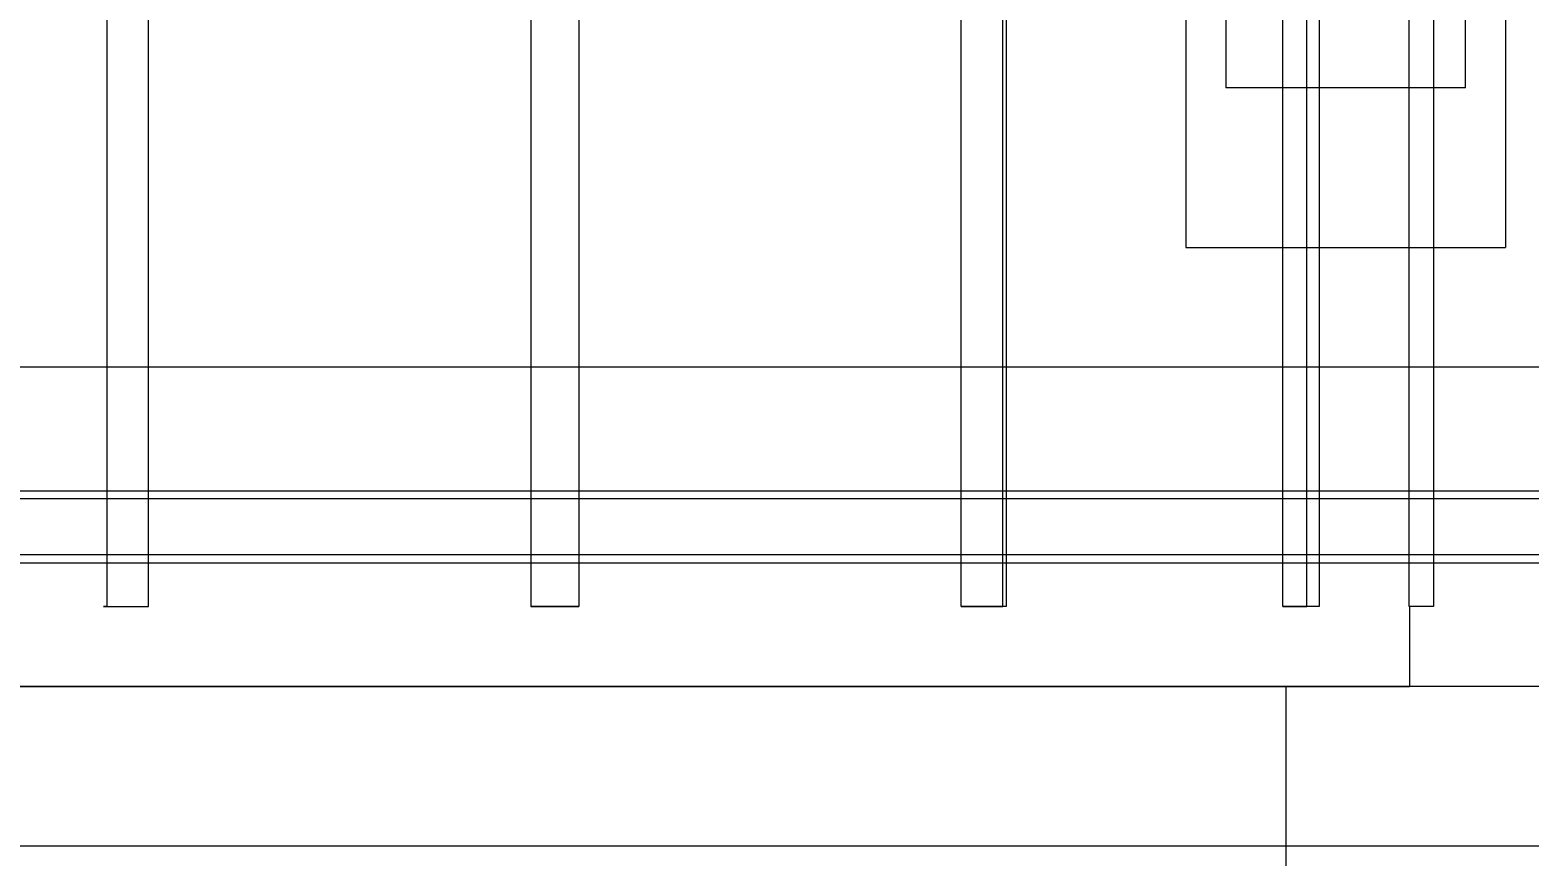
# Model space of a CAD drawing. Header units: millimetres. Extents: x -191664 to 191490, y -197311 to 10263.
# Drawn here: x 2413.6 to 2788.9, y -111677.5 to -111470.5 of the extents above; entities that cross this region are included whole.
import ezdxf

# ---------------------------------------------------------------- set-up
doc = ezdxf.new("R2010")
doc.units = ezdxf.units.MM
doc.layers.add('DET_briquetadora_superior', color=7, linetype='Continuous', lineweight=0)
doc.layers.add('R15_COTAS_TRANSPORTE_P', color=1, linetype='Continuous', lineweight=0)
doc.dimstyles.new('PLANTA_20', dxfattribs={"dimtxt": 50, "dimasz": 30, "dimexe": 30, "dimexo": 16, "dimgap": 20, "dimtad": 1, "dimtih": 1, "dimtoh": 1, "dimdec": 1, "dimzin": 0, "dimdsep": 46, "dimcen": 0.09, "dimadec": 0, "dimazin": 0, "dimtfac": 1, "dimtdec": 4, "dimtofl": 0, "dimtmove": 0, "dimatfit": 3, "dimfxl": 1, "dimtolj": 1, "dimtzin": 0, "dimarcsym": 0})

# ---------------------------------------------------------------- blocks, each defined once
blk = doc.blocks.new('*D133')
at = {"layer": 'Defpoints', "color": 0, "transparency": 16777216}
for p in [(439.69, -194147.98), (217.89, -194406.09), (-500, -194490), (-500, -194490), (500, -194490)]:
    blk.add_point(p, dxfattribs=at)
at = {"layer": 'R15_COTAS_TRANSPORTE_P', "color": 0, "lineweight": -2, "transparency": 16777216}
blk.add_arc((-500, -194490), 722.77, 2.37834, 17.62166, dxfattribs=at)
at = {"layer": 'R15_COTAS_TRANSPORTE_P', "color": 0, "transparency": 16777216}
for points in [[(184.12, -194272.81), (193.59, -194269.58), (179.18, -194242.8)], [(227.15, -194459.9), (217.15, -194460.11), (222.77, -194490)]]:
    blk.add_solid(points, dxfattribs=at)

msp = doc.modelspace()

# ---------------------------------------------------------------- linework, layer by layer
at = {"layer": 'DET_briquetadora_superior', "color": 127, "true_color": 0x587e77}
for p, q in [((2432.85, -111105), (2432.85, -111615)), ((2443.24, -111615), (2443.24, -111105)), ((2539, -111105), (2539, -111615)), ((2551, -111105), (2551, -111615)), ((2646.76, -111615), (2646.76, -111105)), ((2657.15, -111615), (2657.15, -111105)), ((2658, -111105), (2658, -111615)), ((2727.26, -111615), (2727.26, -111105)), ((2733.26, -111615), (2733.26, -111105)), ((2736.33, -111105), (2736.33, -111615)), ((2758.92, -111615), (2758.92, -111105)), ((2765, -111105), (2765, -111615)), ((2703, -111160), (2703, -111525)), ((2783, -111160), (2783, -111525)), ((2713, -111205), (2713, -111485)), ((2773, -111485), (2773, -111205)), ((2539, -111450), (2539, -111615)), ((2551, -111450), (2551, -111615)), ((2773, -111485), (2713, -111485)), ((2703, -111525), (2783, -111525)), ((2432.85, -111615), (2432.02, -111615)), ((2432.02, -111615), (2432.4, -111615)), ((2432.4, -111615), (2433.91, -111615)), ((2432.85, -111615), (2434.31, -111615)), ((2433.91, -111615), (2436.24, -111615)), ((2434.31, -111615), (2435.78, -111615)), ((2435.78, -111615), (2437.26, -111615)), ((2436.24, -111615), (2438.93, -111615)), ((2437.26, -111615), (2438.74, -111615)), ((2438.74, -111615), (2440.23, -111615)), ((2438.93, -111615), (2441.43, -111615)), ((2440.23, -111615), (2441.73, -111615)), ((2441.43, -111615), (2443.24, -111615)), ((2441.73, -111615), (2443.24, -111615)), ((2539.59, -111615), (2539, -111615)), ((2539, -111615), (2540.71, -111615)), ((2541.26, -111615), (2539.59, -111615)), ((2540.71, -111615), (2542.43, -111615)), ((2543.66, -111615), (2541.26, -111615)), ((2542.43, -111615), (2544.14, -111615)), ((2546.34, -111615), (2543.66, -111615)), ((2544.14, -111615), (2545.86, -111615)), ((2545.86, -111615), (2547.57, -111615)), ((2548.74, -111615), (2546.34, -111615)), ((2547.57, -111615), (2549.29, -111615)), ((2550.41, -111615), (2548.74, -111615)), ((2549.29, -111615), (2551, -111615)), ((2551, -111615), (2550.41, -111615)), ((2648.2, -111615), (2646.76, -111615)), ((2646.76, -111615), (2648.27, -111615)), ((2650.17, -111615), (2648.2, -111615)), ((2648.27, -111615), (2649.77, -111615)), ((2649.77, -111615), (2651.26, -111615)), ((2652.4, -111615), (2650.17, -111615)), ((2651.26, -111615), (2652.74, -111615)), ((2654.57, -111615), (2652.4, -111615)), ((2652.74, -111615), (2654.22, -111615)), ((2654.22, -111615), (2655.69, -111615)), ((2656.38, -111615), (2654.57, -111615)), ((2655.69, -111615), (2657.15, -111615)), ((2657.58, -111615), (2656.38, -111615)), ((2657.37, -111615), (2657.15, -111615)), ((2657.56, -111615), (2657.37, -111615)), ((2657.72, -111615), (2657.56, -111615)), ((2658, -111615), (2657.58, -111615)), ((2657.84, -111615), (2657.72, -111615)), ((2657.93, -111615), (2657.84, -111615)), ((2657.98, -111615), (2657.93, -111615)), ((2658, -111615), (2657.98, -111615)), ((2728.92, -111615), (2727.26, -111615)), ((2727.26, -111615), (2728.15, -111615)), ((2728.15, -111615), (2729.03, -111615)), ((2730.72, -111615), (2728.92, -111615)), ((2729.03, -111615), (2729.9, -111615)), ((2729.9, -111615), (2730.76, -111615)), ((2732.48, -111615), (2730.72, -111615)), ((2730.76, -111615), (2731.6, -111615)), ((2731.6, -111615), (2732.44, -111615)), ((2732.44, -111615), (2733.26, -111615)), ((2734.04, -111615), (2732.48, -111615)), ((2734.01, -111615), (2733.26, -111615)), ((2734.69, -111615), (2734.01, -111615)), ((2735.27, -111615), (2734.04, -111615)), ((2735.26, -111615), (2734.69, -111615)), ((2735.72, -111615), (2735.26, -111615)), ((2736.06, -111615), (2735.27, -111615)), ((2736.06, -111615), (2735.72, -111615)), ((2736.33, -111615), (2736.06, -111615)), ((2736.26, -111615), (2736.06, -111615)), ((2736.33, -111615), (2736.26, -111615)), ((2760.26, -111615), (2758.92, -111615)), ((2758.92, -111615), (2758.94, -111615)), ((2758.94, -111615), (2758.96, -111615)), ((2758.96, -111615), (2758.97, -111615)), ((2758.97, -111615), (2758.98, -111615)), ((2759, -111615), (2759, -111635)), ((2761.55, -111615), (2760.26, -111615)), ((2762.7, -111615), (2761.55, -111615)), ((2763.67, -111615), (2762.7, -111615)), ((2764.4, -111615), (2763.67, -111615)), ((2764.85, -111615), (2764.4, -111615)), ((2765, -111615), (2764.85, -111615)), ((2400.83, -111635), (2416.04, -111635)), ((2412.14, -111635), (2426.53, -111635)), ((2416.04, -111635), (2432.34, -111635)), ((2426.53, -111635), (2442.3, -111635)), ((2432.34, -111635), (2449.61, -111635)), ((2442.3, -111635), (2459.28, -111635)), ((2449.61, -111635), (2467.69, -111635)), ((2459.28, -111635), (2477.26, -111635)), ((2467.69, -111635), (2486.44, -111635)), ((2477.26, -111635), (2496.04, -111635)), ((2486.44, -111635), (2505.68, -111635)), ((2496.04, -111635), (2515.39, -111635)), ((2505.68, -111635), (2525.25, -111635)), ((2515.39, -111635), (2535.09, -111635)), ((2525.25, -111635), (2545, -111635)), ((2535.09, -111635), (2554.91, -111635)), ((2545, -111635), (2564.75, -111635)), ((2554.91, -111635), (2574.61, -111635)), ((2564.75, -111635), (2584.32, -111635)), ((2574.61, -111635), (2593.96, -111635)), ((2584.32, -111635), (2603.56, -111635)), ((2593.96, -111635), (2612.74, -111635)), ((2603.56, -111635), (2622.31, -111635)), ((2612.74, -111635), (2630.72, -111635)), ((2622.31, -111635), (2640.39, -111635)), ((2630.72, -111635), (2647.7, -111635)), ((2640.39, -111635), (2657.66, -111635)), ((2647.7, -111635), (2663.47, -111635)), ((2657.66, -111635), (2673.96, -111635)), ((2663.47, -111635), (2677.86, -111635)), ((2673.96, -111635), (2689.17, -111635)), ((2677.86, -111635), (2690.69, -111635)), ((2689.17, -111635), (2703.15, -111635)), ((2690.69, -111635), (2701.8, -111635)), ((2701.8, -111635), (2711.09, -111635)), ((2703.15, -111635), (2715.78, -111635)), ((2711.09, -111635), (2718.42, -111635)), ((2715.78, -111635), (2726.95, -111635)), ((2718.42, -111635), (2723.72, -111635)), ((2723.72, -111635), (2726.93, -111635)), ((2726.93, -111635), (2728, -111635)), ((2726.95, -111635), (2736.56, -111635)), ((2728, -111635), (2728, -111680)), ((2736.56, -111635), (2744.55, -111635)), ((2744.55, -111635), (2750.83, -111635)), ((2750.83, -111635), (2755.36, -111635)), ((2755.36, -111635), (2758.09, -111635)), ((2758.09, -111635), (2759, -111635))]:
    msp.add_line(p, q, dxfattribs=at)
at = {"layer": 'DET_briquetadora_superior', "color": 252, "true_color": 0x7f959c}
for p, q in [((2860, -111555), (2230, -111555)), ((2850, -111555), (2230, -111555)), ((2850, -111588), (2230, -111588)), ((2275, -111586), (2845, -111586)), ((2850, -111602), (2230, -111602)), ((2275, -111604), (2845, -111604)), ((2850, -111635), (2230, -111635)), ((2860, -111635), (2230, -111635)), ((2850, -111675), (2230, -111675)), ((2860, -111675), (2230, -111675))]:
    msp.add_line(p, q, dxfattribs=at)

# ---------------------------------------------------------------- dimensions: what is measured, and where the dimension line sits
at = {"layer": 'R15_COTAS_TRANSPORTE_P'}
dim = msp.add_angular_dim_2l(base=(217.89, -194406.09), line1=((-500, -194490), (500, -194490)), line2=((-500, -194490), (439.69, -194147.98)), dimstyle='PLANTA_20', dxfattribs=at)
dim.commit()
dim.dimension.update_dxf_attribs({"geometry": '*D133', "text_midpoint": (191490.46, -33543.69)})

doc.saveas('drawing.dxf')
